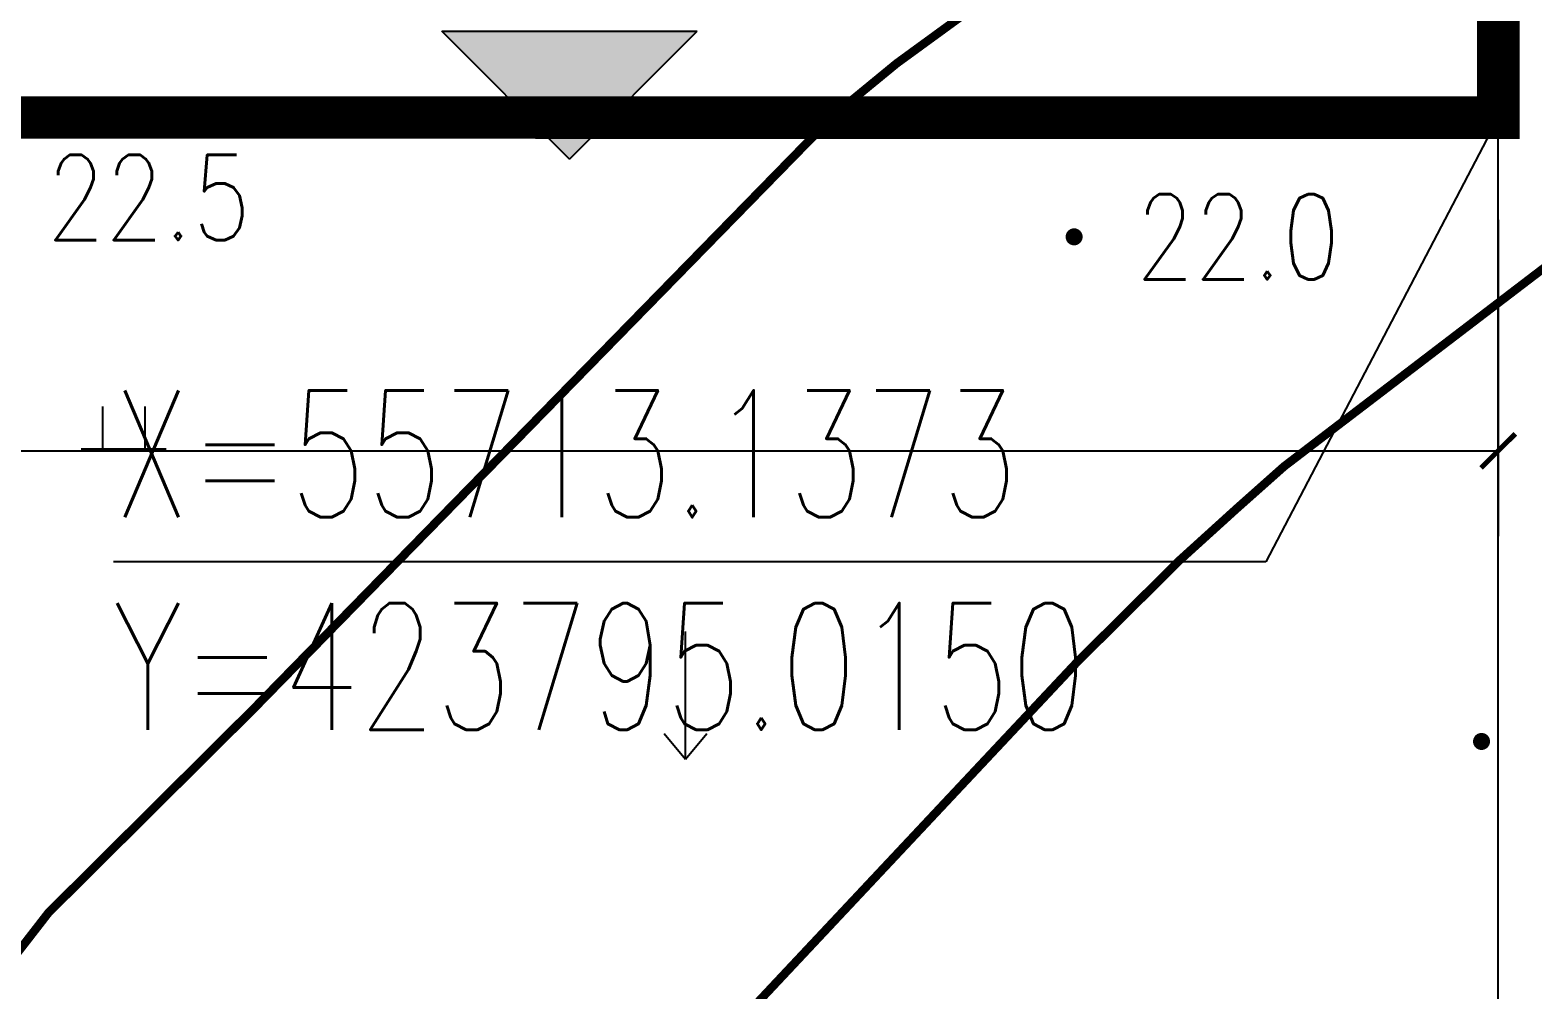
# Model space of a CAD drawing. Header units: millimetres. Extents: x 423323 to 424695, y 55333 to 56284.
# Drawn here: x 423760.54 to 423795.83, y 55692.65 to 55715.19 of the extents above; entities that cross this region are included whole.
import ezdxf
from ezdxf.enums import TextEntityAlignment as Align

# ---------------------------------------------------------------- set-up
doc = ezdxf.new("R2010")
doc.units = ezdxf.units.MM
doc.header["$LTSCALE"] = 1000
doc.linetypes.add('DASH', pattern=[0.35, 0.25, -0.1])
for name, color, linetype in [('DIM_COOR', 3, 'Continuous'), ('DIM_ELEV', 3, 'Continuous'), ('PUB_DIM', 3, 'Continuous'), ('PUB_TEXT', 7, 'Continuous'), ('地形图', 252, 'Continuous'), ('建设布局', 7, 'Continuous')]:
    doc.layers.add(name, color=color, linetype=linetype)
doc.styles.add('_TCH_DIM', font='SIMPLEX', dxfattribs={"bigfont": 'GBCBIG'})
doc.styles.add('_TCH_DIM_T3', font='SIMPLEX', dxfattribs={"width": 0.7058823529411765, "bigfont": 'GBCBIG'})
doc.styles.add('HZ', font='rs.shx', dxfattribs={"width": 0.8, "bigfont": 'hztxt.shx'})
doc.linetypes.add('FENCELINE2', pattern='A,0.25,-0.1,[132,ltypeshp.shx,S=0.1,R=0,X=-0.1,Y=0],-0.1,1', length=1.45)
doc.dimstyles.new('_TCH_ARCH_M_M&&1', dxfattribs={"dimtxt": 2.38, "dimasz": 0.8, "dimexe": 2, "dimexo": 2.4, "dimgap": 0.8, "dimtad": 1, "dimzin": 0, "dimdsep": 46, "dimtxsty": '_TCH_DIM_T3', "dimblk": 'ARCHTICK', "dimcen": 0.09, "dimclrt": 7, "dimazin": 2, "dimtfac": 1, "dimtdec": 0, "dimtix": 1, "dimtmove": 2, "dimatfit": 3, "dimfxl": 0, "dimtolj": 1, "dimtzin": 0, "dimarcsym": 0})

# ---------------------------------------------------------------- blocks, each defined once
blk = doc.blocks.new('gc120')
for p, q in [((0, 0), (0, 3)), ((-0.5, 0.6), (0, 0)), ((0, 0), (0.5, 0.6))]:
    blk.add_line(p, q)
blk = doc.blocks.new('gc119')
for p, q in [((-0.5, 1), (-0.5, 0)), ((0.5, 1), (0.5, 0)), ((-1, 0), (1, 0))]:
    blk.add_line(p, q)
blk = doc.blocks.new('GC200')
at = {"linetype": 'Continuous', "const_width": 0.2, "flags": 128}
blk.add_lwpolyline([(-0.1, 0, 1), (0.1, 0, 1)], format="xyb", close=True, dxfattribs=at)
blk = doc.blocks.new('_ArchTick')
at = {"color": 0, "linetype": 'ByBlock', "const_width": 0.15}
blk.add_lwpolyline([(-0.5, -0.5), (0.5, 0.5)], dxfattribs=at)
blk = doc.blocks.new('*D128')
at = {"layer": 'Defpoints', "color": 0}
for p in [(423795.0146569191, 56099.31238583392), (423827.6634346402, 56099.31238583392), (423795.0150198625, 55713.13729403223)]:
    blk.add_point(p, dxfattribs=at)
at = {"layer": 'PUB_DIM', "color": 0, "lineweight": -2}
for p, q in [((423797.4146569191, 56099.31238583392), (423829.6634346402, 56099.31238583392)), ((423827.6634346402, 55713.13729403223), (423827.6634346402, 56099.31238583392)), ((423797.4150198625, 55713.13729403223), (423829.6634346402, 55713.13729403223))]:
    blk.add_line(p, q, dxfattribs=at)
at = {"layer": 'PUB_DIM', "color": 0, "lineweight": -2, "xscale": 0.8, "yscale": 0.8, "zscale": 0.8}
for p, rotation in [((423827.6634346402, 56099.31238583392), 90), ((423827.6634346402, 55713.13729403223), 270)]:
    blk.add_blockref('_ArchTick', p, dxfattribs=dict(at, rotation=rotation))
at = {"layer": 'PUB_DIM', "color": 7, "insert": (423825.6734346402, 55906.22483993314), "char_height": 2.38, "attachment_point": 5, "rotation": 90, "style": '_TCH_DIM_T3'}
blk.add_mtext('\\A1;386.18', dxfattribs=at)
blk = doc.blocks.new('*D129')
at = {"layer": 'Defpoints', "color": 0}
for p in [(423431.611805913, 55713.17167436664), (423795.0150198624, 55713.13729403212), (423795.0142795008, 55705.31160564531)]:
    blk.add_point(p, dxfattribs=at)
at = {"layer": 'PUB_DIM', "color": 0, "lineweight": -2}
for p, q in [((423431.6115788572, 55710.77167437738), (423431.6108763383, 55703.34598598878)), ((423795.0147928066, 55710.73729404286), (423795.0140902876, 55703.31160565426)), ((423431.6110655514, 55705.34598597983), (423795.0142795008, 55705.31160564531))]:
    blk.add_line(p, q, dxfattribs=at)
at = {"layer": 'PUB_DIM', "color": 0, "lineweight": -2, "xscale": 0.8, "yscale": 0.8, "zscale": 0.8}
for p, rotation in [((423431.6110655514, 55705.34598597983), 179.9945794423809), ((423795.0142795008, 55705.31160564531), 359.9945794423808)]:
    blk.add_blockref('_ArchTick', p, dxfattribs=dict(at, rotation=rotation))
at = {"layer": 'PUB_DIM', "color": 7, "insert": (423613.3128607932, 55707.31879580367), "char_height": 2.38, "attachment_point": 5, "rotation": 359.9945794423809, "style": '_TCH_DIM_T3'}
blk.add_mtext('\\A1;363.40', dxfattribs=at)

msp = doc.modelspace()

# ---------------------------------------------------------------- hatches: boundary and pattern name
at = {"layer": 'DIM_ELEV'}
msp.add_hatch(color=256, dxfattribs=at).paths.add_polyline_path([(423773.2090506118, 55712.16518379367), (423770.2090506118, 55715.16518379367), (423776.2090506118, 55715.16518379367)])

# ---------------------------------------------------------------- linework, layer by layer
at = {"color": 1, "linetype": 'DASH', "ltscale": 0.02, "const_width": 1}
msp.add_lwpolyline([(423795.0150198624, 55713.13729403212), (423431.611805913, 55713.17167436664), (423431.611805913, 55853.10550709903), (423600.9296590644, 55853.10550709895), (423600.9296591326, 56107.48042107719), (423785.9390527269, 56107.4804210772), (423795.0146569158, 56099.31238583689), (423795.0150198624, 55713.13729403212)], dxfattribs=at)
at = {"linetype": 'FENCELINE2', "ltscale": 0.005, "const_width": 0.1}
for points in [[(423795.0150198625, 55713.13729403212), (423431.611805913, 55713.17167436664), (423431.611805913, 55853.10550709903), (423600.9296590645, 55853.10550709895), (423600.9296591327, 56107.48042107719), (423785.939052727, 56107.4804210772), (423795.0146569159, 56099.31238583689), (423795.0147702808, 55978.69214431596)], [(423795.0147920918, 55955.48526557801), (423795.0150198625, 55713.13729403212)]]:
    msp.add_lwpolyline(points, dxfattribs=at)
at = {"layer": 'DIM_COOR', "color": 3}
for p, q in [((423795.0150198624, 55713.13729403212), (423789.5597822042, 55702.70395025575)), ((423789.5597822042, 55702.70395025575), (423762.4997822042, 55702.70395025575))]:
    msp.add_line(p, q, dxfattribs=at)
at = {"layer": 'DIM_ELEV'}
for p, q in [((423773.2090506118, 55712.16518379367), (423770.2090506118, 55715.16518379367)), ((423770.2090506118, 55715.16518379367), (423776.2090506118, 55715.16518379367)), ((423773.2090506118, 55712.16518379367), (423776.2090506118, 55715.16518379367))]:
    msp.add_line(p, q, dxfattribs=at)
at = {"layer": '地形图', "color": 250, "linetype": 'Continuous', "const_width": 0.2, "flags": 128}
for points in [[(423808.6, 55732.05), (423784.2652610589, 55716.86990528272), (423780.89, 55714.41), (423779.4564838836, 55713.23236153596), (423765.8, 55699.26), (423760.975345551, 55694.46294317119), (423759.88, 55693.05), (423759.6462772721, 55691.72801713547), (423759.4827703341, 55689.64805456134), (423759.6, 55688.75), (423760.3327173323, 55687.9747773988), (423768.22, 55682.05)], [(423778.81, 55671.17), (423768.07, 55682.17), (423785.1492060908, 55700.37347971078), (423787.5365096852, 55702.74241692162), (423788.89, 55703.97), (423789.9882778664, 55704.9464788425), (423810.94, 55720.95), (423811.4615386327, 55720.18723609101), (423813.4255990796, 55717.72142418212), (423813.97, 55717.35), (423814.5197633456, 55717.37504736868), (423822.0450027843, 55718.77900252707), (423822.49, 55719.01)]]:
    msp.add_lwpolyline(points, dxfattribs=at)
at = {"layer": '建设布局', "color": 1, "linetype": 'Continuous', "flags": 128}
msp.add_lwpolyline([(423431.6118059129, 55595.77100000001), (423775.8937920256, 55595.77100000001), (423795.015112198, 55614.89233814359), (423795.0150198624, 55713.13729403212), (423431.611805913, 55713.17167436664)], close=True, dxfattribs=at)
msp.add_lwpolyline([(423431.6118059129, 55595.77100000001), (423775.8937920256, 55595.77100000001), (423795.015112198, 55614.89233814359), (423795.0150198624, 55713.13729403212), (423431.611805913, 55713.17167436664)], close=True, dxfattribs=at)

# ---------------------------------------------------------------- block references
at = {"layer": '地形图', "color": 250, "linetype": 'Continuous'}
for name, p in [('GC200', (423785.0576801752, 55710.3376460614, 21.96)), ('gc119', (423762.7415813976, 55705.35556663496)), ('gc120', (423775.9316376419, 55698.07037103285)), ('GC200', (423794.6228648647, 55698.48634605494, 21.75))]:
    msp.add_blockref(name, p, dxfattribs=at)

# ---------------------------------------------------------------- texts
at = {"layer": 'PUB_TEXT', "style": '_TCH_DIM', "width": 0.7058823529411765}
for s, p in [('X=55713.1373', (423762.4997822042, 55703.75395025575)), ('Y=423795.0150', (423762.4997822042, 55698.76158914463))]:
    msp.add_text(s, height=2.975, dxfattribs=at).set_placement(p)
at = {"layer": '地形图', "color": 250, "linetype": 'Continuous', "style": 'HZ', "width": 0.8}
for s, p in [('22.5', (423763.3326346118, 55711.26021625458)), ('22.0', (423788.9076801752, 55710.3376460614))]:
    msp.add_text(s, height=2, dxfattribs=at).set_placement(p, align=Align.MIDDLE)

# ---------------------------------------------------------------- dimensions: what is measured, and where the dimension line sits
at = {"layer": 'PUB_DIM'}
for p1, p2, distance, text, picture, middle in [((423795.0150198625, 55713.13729403223), (423795.0146569191, 56099.31238583392), -32.64877772108607, '386.18', '*D128', (423825.6734346402, 55906.22483993314)), ((423431.6118059131, 55713.17167436664), (423795.0150198624, 55713.13729403212), -7.825688421837719, '363.40', '*D129', (423613.3128607932, 55707.31879580367))]:
    dim = msp.add_aligned_dim(p1=p1, p2=p2, distance=distance, text=text, dimstyle='_TCH_ARCH_M_M&&1', dxfattribs=at)
    dim.commit()
    dim.dimension.update_dxf_attribs({"geometry": picture, "text_midpoint": middle})

doc.saveas('drawing.dxf')
